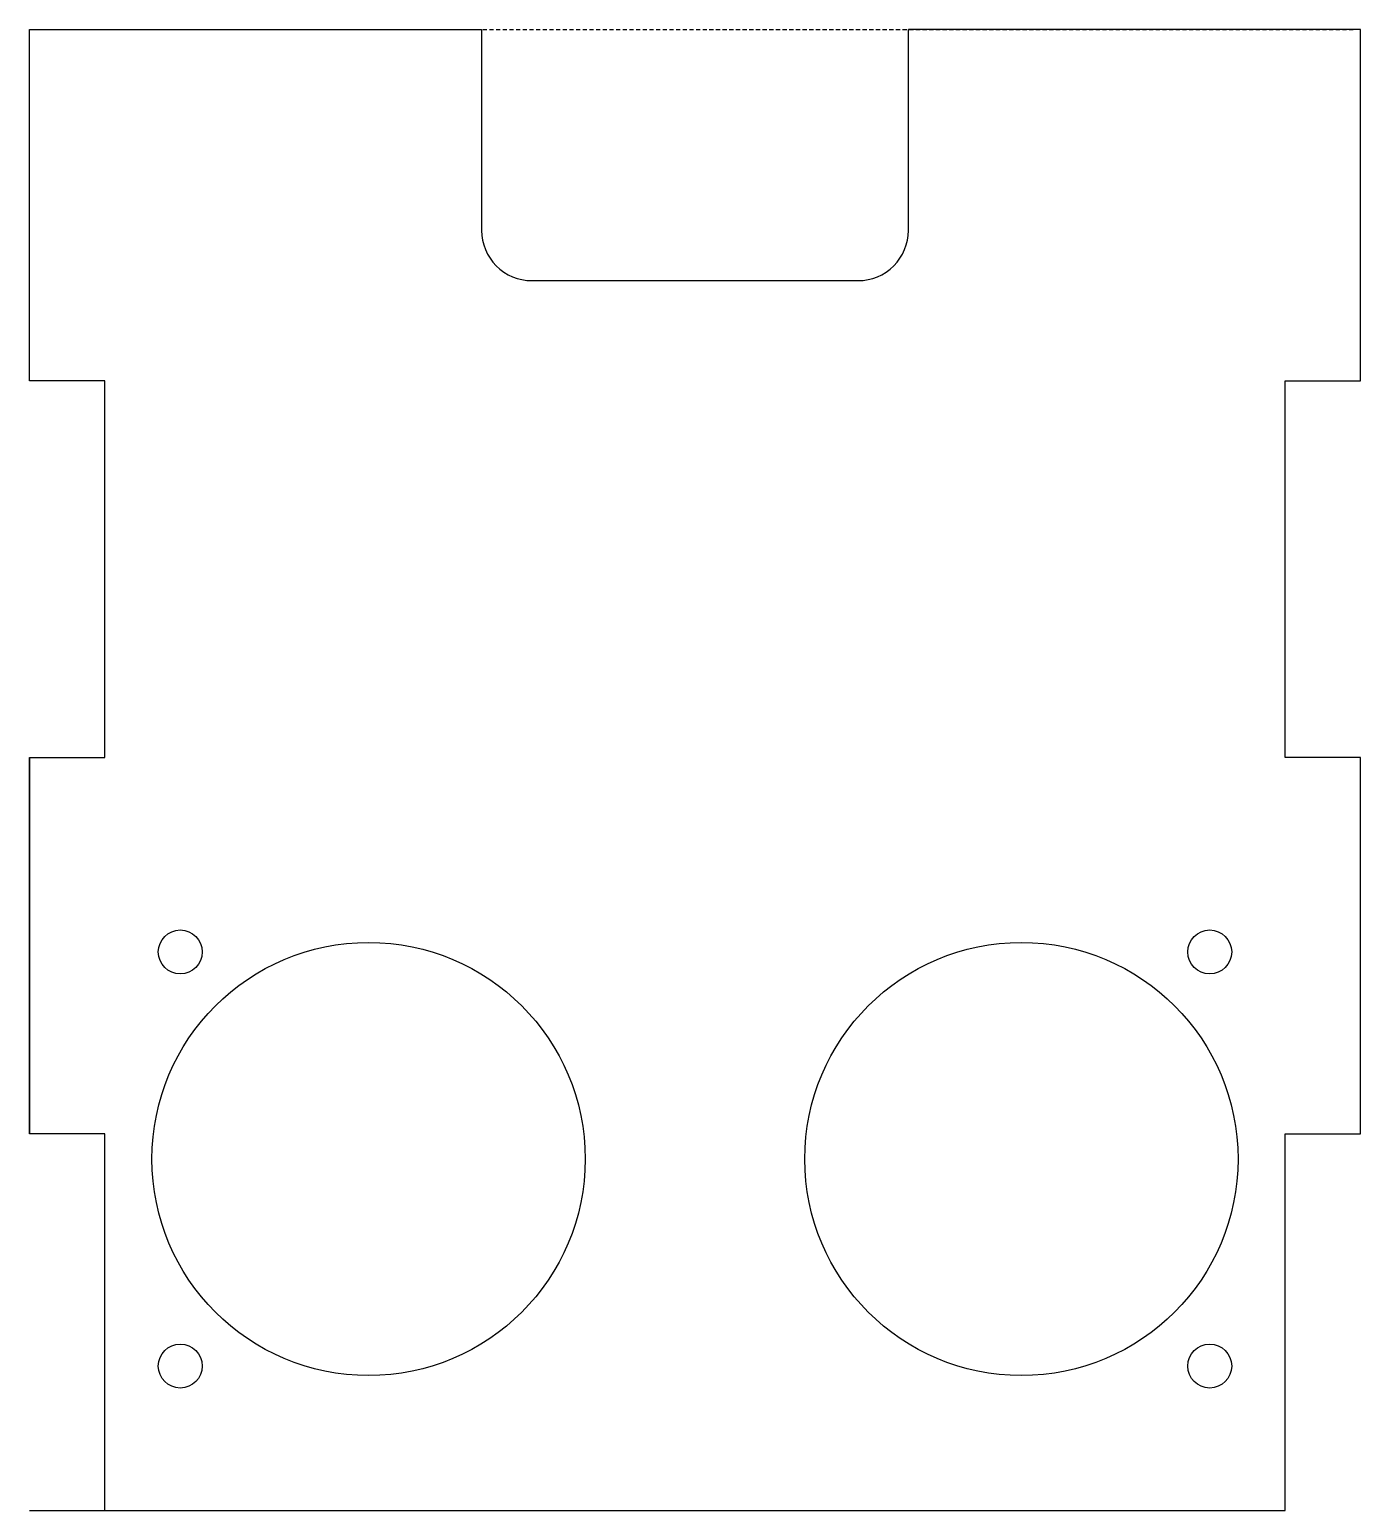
# Model space of a CAD drawing. Header units: millimetres. Extents: x -13.5 to 39.5, y -14 to 45.
import ezdxf

# ---------------------------------------------------------------- set-up
doc = ezdxf.new("R2010")
doc.units = ezdxf.units.MM
doc.linetypes.add('DASHED', pattern=[0.2067, 0.1654, -0.0413])

msp = doc.modelspace()

# ---------------------------------------------------------------- linework, layer by layer
at = {"color": 190, "linetype": 'DASHED', "lineweight": 25, "true_color": 0x8018ff}
msp.add_line((-13.5, 45), (39.285, 45), dxfattribs=at)
for p, q in [((39.5, 45), (21.5, 45)), ((39.5, 45), (21.5, 45)), ((-13.5, 1), (-13.5, 16)), ((-13.5, 16), (-13.5, 1))]:
    msp.add_line(p, q)
for points in [[(-13.5, -14), (36.5, -14), (36.5, 1), (39.5, 1), (39.5, 16), (36.5, 16), (36.5, 31), (39.5, 31), (39.5, 45)], [(-13.5, 16), (-10.5, 16), (-10.5, 31), (-13.5, 31), (-13.5, 45)], [(-10.5, -14), (-10.5, 1), (-13.5, 1)]]:
    msp.add_lwpolyline(points)
msp.add_lwpolyline([(-13.5, 45), (4.5, 45), (4.5, 37, 0.414214), (6.5, 35), (19.5, 35, 0.414214), (21.5, 37), (21.5, 45)], format="xyb")
for centre, radius in [((-7.5, 8.25), 0.875), ((33.5, 8.25), 0.875), ((0, 0), 8.628), ((26, 0), 8.628), ((-7.5, -8.25), 0.875), ((33.5, -8.25), 0.875)]:
    msp.add_circle(centre, radius)

doc.saveas('drawing.dxf')
